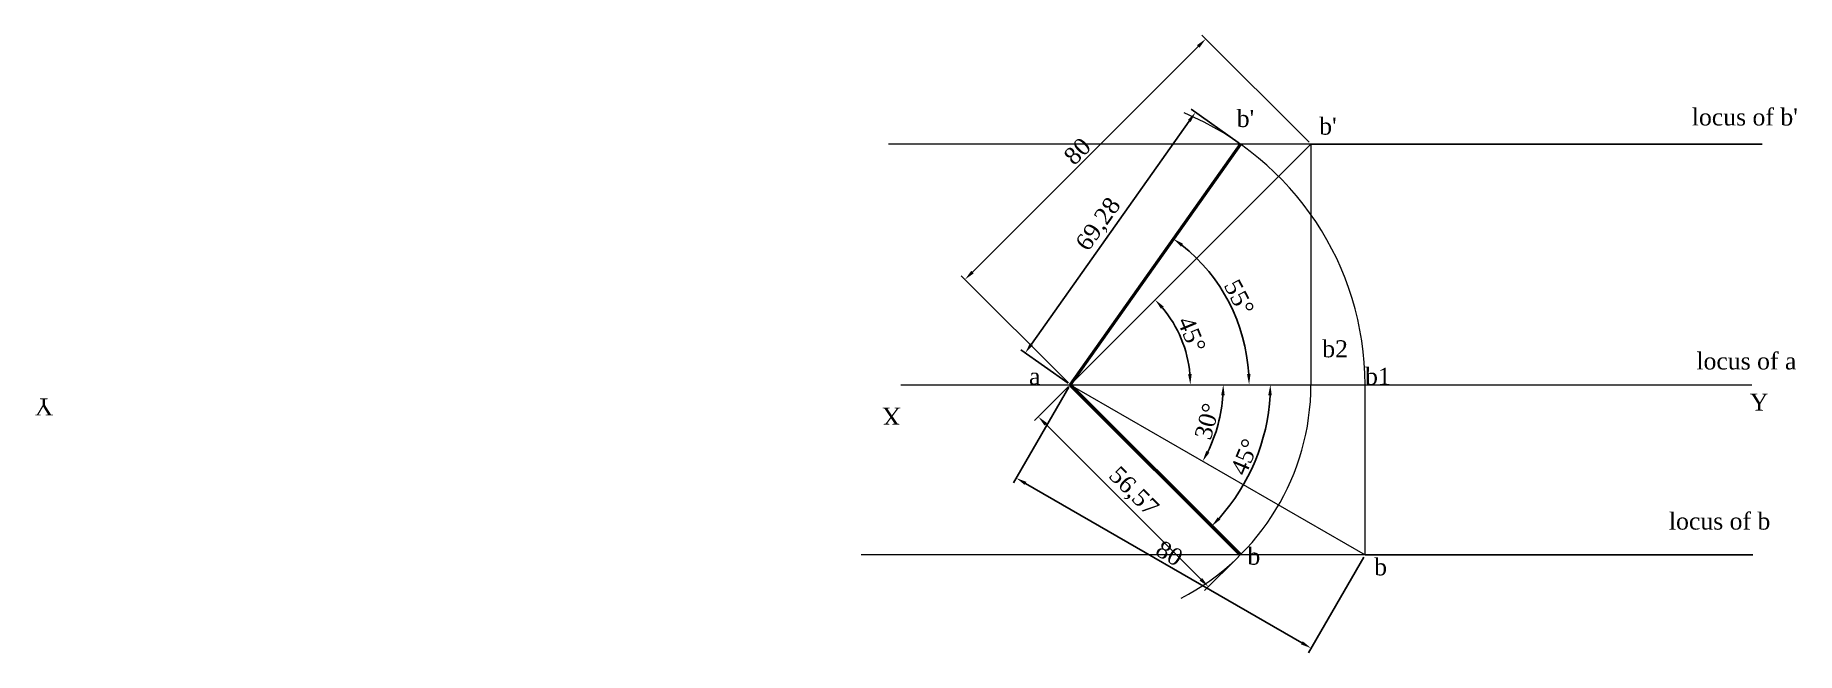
# Paper-space layout 'Layout7' of a CAD drawing. Header units: millimetres. Extents: x -175 to 239, y 23 to 168.
import ezdxf

# ---------------------------------------------------------------- set-up
doc = ezdxf.new("R2010")
doc.units = ezdxf.units.MM
for name, color, linetype, lineweight in [('Projection line', 5, 'Continuous', 5), ('Visible line', 250, 'Continuous', 50), ('X Y line', 1, 'Continuous', 15)]:
    doc.layers.add(name, color=color, linetype=linetype, lineweight=lineweight)
doc.styles.get("Standard").update_dxf_attribs({"font": 'times.ttf', "height": 4})
doc.dimstyles.new('ISO-25', dxfattribs={"dimtxt": 4, "dimasz": 2.5, "dimexe": 1.25, "dimexo": 0.625, "dimtad": 1, "dimtoh": 1, "dimtxsty": 'Standard', "dimcen": 2.5, "dimadec": 0, "dimazin": 0, "dimtfac": 1, "dimtmove": 0, "dimatfit": 3, "dimfxl": 1, "dimarcsym": 0})

# ---------------------------------------------------------------- blocks, each defined once
blk = doc.blocks.new('*D39')
at = {"layer": 'Defpoints', "color": 0, "transparency": 16777216}
for p in [(125.02, 142.29), (95.72, 93.02), (28.61, 85.72), (68.45, 85.72), (228.61, 85.72)]:
    blk.add_point(p, dxfattribs=at)
at = {"layer": 'Visible line', "color": 0, "lineweight": -2, "transparency": 16777216}
blk.add_arc((68.45, 85.72), 28.23, 5.0762, 39.9238, dxfattribs=at)
at = {"layer": 'Visible line', "color": 0, "transparency": 16777216}
for points in [[(89.79, 103.55), (90.41, 104.11), (88.41, 105.68)], [(96.98, 88.23), (96.15, 88.2), (96.68, 85.72)]]:
    blk.add_solid(points, dxfattribs=at)
at = {"layer": 'Visible line', "color": 0, "transparency": 16777216, "insert": (96.99, 97.54), "char_height": 4, "attachment_point": 5, "rotation": 292.5}
blk.add_mtext('45°', dxfattribs=at)
blk = doc.blocks.new('*D40')
at = {"layer": 'Defpoints', "color": 0, "transparency": 16777216}
for p in [(28.61, 85.72), (68.45, 85.72), (228.61, 85.72), (102.25, 73.42), (137.73, 45.72)]:
    blk.add_point(p, dxfattribs=at)
at = {"layer": 'Visible line', "color": 0, "lineweight": -2, "transparency": 16777216}
blk.add_arc((68.45, 85.72), 35.97, 333.9831, 356.0169, dxfattribs=at)
at = {"layer": 'Visible line', "color": 0, "transparency": 16777216}
for points in [[(103.92, 83.23), (104.75, 83.2), (104.42, 85.72)], [(101.14, 69.74), (100.41, 70.14), (99.6, 67.73)]]:
    blk.add_solid(points, dxfattribs=at)
at = {"layer": 'Visible line', "color": 0, "transparency": 16777216, "insert": (100.63, 77.1), "char_height": 4, "attachment_point": 5, "rotation": 75}
blk.add_mtext('30°', dxfattribs=at)
blk = doc.blocks.new('*D41')
at = {"layer": 'Defpoints', "color": 0, "transparency": 16777216}
for p in [(108.45, 142.29), (57.87, 93.2), (68.45, 85.72)]:
    blk.add_point(p, dxfattribs=at)
at = {"layer": 'Visible line', "color": 0, "lineweight": -2, "transparency": 16777216}
for p, q in [((107.94, 142.65), (96.85, 150.49)), ((96.42, 147.73), (59.31, 95.24)), ((67.94, 86.08), (56.85, 93.92))]:
    blk.add_line(p, q, dxfattribs=at)
at = {"layer": 'Visible line', "color": 0, "transparency": 16777216}
for points in [[(96.08, 147.97), (96.76, 147.49), (97.87, 149.77)], [(58.97, 95.48), (59.65, 95), (57.87, 93.2)]]:
    blk.add_solid(points, dxfattribs=at)
at = {"layer": 'Visible line', "color": 0, "transparency": 16777216, "insert": (75.32, 123.29), "char_height": 4, "attachment_point": 5, "rotation": 54.7356}
blk.add_mtext('69,28', dxfattribs=at)
blk = doc.blocks.new('*D42')
at = {"layer": 'Defpoints', "color": 0, "transparency": 16777216}
for p in [(100.28, 167.02), (125.02, 142.29), (68.45, 85.72)]:
    blk.add_point(p, dxfattribs=at)
at = {"layer": 'Visible line', "color": 0, "lineweight": -2, "transparency": 16777216}
for p, q in [((124.58, 142.73), (99.4, 167.91)), ((45.48, 112.22), (98.52, 165.26)), ((68.01, 86.16), (42.83, 111.34))]:
    blk.add_line(p, q, dxfattribs=at)
at = {"layer": 'Visible line', "color": 0, "transparency": 16777216}
for points in [[(98.22, 165.55), (98.81, 164.96), (100.28, 167.02)], [(45.19, 112.52), (45.78, 111.93), (43.71, 110.46)]]:
    blk.add_solid(points, dxfattribs=at)
at = {"layer": 'Visible line', "color": 0, "transparency": 16777216, "insert": (70.12, 140.62), "char_height": 4, "attachment_point": 5, "rotation": 45}
blk.add_mtext('80', dxfattribs=at)
blk = doc.blocks.new('*D43')
at = {"layer": 'Defpoints', "color": 0, "transparency": 16777216}
for p in [(68.45, 85.72), (137.73, 45.72), (125.06, 23.77)]:
    blk.add_point(p, dxfattribs=at)
at = {"layer": 'Visible line', "color": 0, "lineweight": -2, "transparency": 16777216}
for p, q in [((68.14, 85.18), (55.15, 62.68)), ((57.94, 62.52), (122.9, 25.02)), ((137.42, 45.18), (124.44, 22.68))]:
    blk.add_line(p, q, dxfattribs=at)
at = {"layer": 'Visible line', "color": 0, "transparency": 16777216}
for points in [[(58.15, 62.88), (57.74, 62.16), (55.78, 63.77)], [(123.1, 25.38), (122.69, 24.66), (125.06, 23.77)]]:
    blk.add_solid(points, dxfattribs=at)
at = {"layer": 'Visible line', "color": 0, "transparency": 16777216, "insert": (91.75, 46.07), "char_height": 4, "attachment_point": 5, "rotation": 330}
blk.add_mtext('80', dxfattribs=at)
blk = doc.blocks.new('*D44')
at = {"layer": 'Defpoints', "color": 0, "transparency": 16777216}
for p in [(68.45, 85.72), (108.45, 45.72), (100.93, 38.19)]:
    blk.add_point(p, dxfattribs=at)
at = {"layer": 'Visible line', "color": 0, "lineweight": -2, "transparency": 16777216}
for p, q in [((68.01, 85.28), (60.04, 77.31)), ((62.69, 76.42), (99.16, 39.96)), ((108.01, 45.28), (100.04, 37.31))]:
    blk.add_line(p, q, dxfattribs=at)
at = {"layer": 'Visible line', "color": 0, "transparency": 16777216}
for points in [[(62.99, 76.72), (62.4, 76.13), (60.93, 78.19)], [(99.45, 40.25), (98.86, 39.66), (100.93, 38.19)]]:
    blk.add_solid(points, dxfattribs=at)
at = {"layer": 'Visible line', "color": 0, "transparency": 16777216, "insert": (83.13, 60.39), "char_height": 4, "attachment_point": 5, "rotation": 315}
blk.add_mtext('56,57', dxfattribs=at)
blk = doc.blocks.new('*D45')
at = {"layer": 'Defpoints', "color": 0, "transparency": 16777216}
for p in [(108.45, 142.29), (108.37, 98.88), (28.61, 85.72), (68.45, 85.72), (228.61, 85.72)]:
    blk.add_point(p, dxfattribs=at)
at = {"layer": 'Visible line', "color": 0, "lineweight": -2, "transparency": 16777216}
blk.add_arc((68.45, 85.72), 42.03, 3.4088, 51.3268, dxfattribs=at)
at = {"layer": 'Visible line', "color": 0, "transparency": 16777216}
for points in [[(94.46, 118.2), (94.96, 118.86), (92.72, 120.03)], [(110.82, 88.23), (109.99, 88.2), (110.48, 85.72)]]:
    blk.add_solid(points, dxfattribs=at)
at = {"layer": 'Visible line', "color": 0, "transparency": 16777216, "insert": (108.14, 106.26), "char_height": 4, "attachment_point": 5, "rotation": 297.3678}
blk.add_mtext('55°', dxfattribs=at)
blk = doc.blocks.new('*D46')
at = {"layer": 'Defpoints', "color": 0, "transparency": 16777216}
for p in [(28.61, 85.72), (68.45, 85.72), (228.61, 85.72), (109.17, 62.21), (108.45, 45.72)]:
    blk.add_point(p, dxfattribs=at)
at = {"layer": 'Visible line', "color": 0, "lineweight": -2, "transparency": 16777216}
blk.add_arc((68.45, 85.72), 47.02, 318.0467, 356.9533, dxfattribs=at)
at = {"layer": 'Visible line', "color": 0, "transparency": 16777216}
for points in [[(114.99, 83.23), (115.82, 83.21), (115.47, 85.72)], [(103.72, 54), (103.12, 54.57), (101.7, 52.47)]]:
    blk.add_solid(points, dxfattribs=at)
at = {"layer": 'Visible line', "color": 0, "transparency": 16777216, "insert": (109.44, 68.74), "char_height": 4, "attachment_point": 5, "rotation": 67.5}
blk.add_mtext('45°', dxfattribs=at)

psp = doc.layouts.new('Layout7')

# ---------------------------------------------------------------- linework, layer by layer
at = {"layer": 'Projection line'}
for p, q in [((231.048, 142.286), (25.74, 142.286)), ((68.452, 85.717), (125.021, 142.286)), ((125.021, 142.286), (125.021, 85.717)), ((125.021, 142.286), (231.048, 142.286)), ((68.452, 85.717), (137.734, 45.717)), ((137.734, 45.717), (137.734, 85.717)), ((228.894, 45.717), (19.279, 45.717)), ((137.734, 45.717), (228.894, 45.717))]:
    psp.add_line(p, q, dxfattribs=at)
for radius, start, end in [(69.282, 360, 67.27738), (56.569, 297.45527, 360)]:
    psp.add_arc((68.452, 85.717), radius, start, end, dxfattribs=at)
at = {"layer": 'Visible line'}
for p, q in [((108.452, 142.286), (68.452, 85.717)), ((68.452, 85.717), (108.452, 45.717))]:
    psp.add_line(p, q, dxfattribs=at)
at = {"layer": 'X Y line'}
psp.add_line((28.611, 85.717), (228.611, 85.717), dxfattribs=at)

# ---------------------------------------------------------------- texts
at = {"layer": 'Visible line'}
for s, p in [("b'", (107.576, 146.319)), ("locus of b'", (214.537, 146.678)), ("b'", (126.958, 144.526)), ('b2', (127.676, 92.172)), ('locus of a', (215.614, 89.303)), ('a', (58.761, 85.717)), ('b1', (137.734, 85.717)), ('locus of b', (209.153, 51.651)), ('b', (110.088, 43.404)), ('b', (139.879, 40.894))]:
    psp.add_text(s, height=4, dxfattribs=at).set_placement(p)
at = {"layer": 'X Y line'}
psp.add_text('Y', height=4, dxfattribs=at).set_placement((228.176, 79.621))
for s, p in [('Y', (-170.595, 82.49)), ('X', (28.611, 80.339))]:
    psp.add_text(s, height=4, rotation=180, dxfattribs=at).set_placement(p)

# ---------------------------------------------------------------- dimensions: what is measured, and where the dimension line sits
at = {"layer": 'Visible line'}
for p1, p2, distance, picture, middle in [((68.452, 85.717), (125.021, 142.286), 34.985, '*D42', (70.118, 140.62)), ((108.452, 142.286), (68.452, 85.717), -12.965, '*D41', (75.321, 123.287)), ((68.452, 85.717), (137.734, 45.717), -25.346, '*D43', (91.75, 46.07)), ((68.452, 85.717), (108.452, 45.717), -10.645, '*D44', (83.129, 60.394))]:
    dim = psp.add_aligned_dim(p1=p1, p2=p2, distance=distance, dimstyle='ISO-25', dxfattribs=at)
    dim.commit()
    dim.dimension.update_dxf_attribs({"geometry": picture, "text_midpoint": middle})
for base, line1, line2, picture, middle in [((95.717, 93.023), ((68.452, 85.717), (125.021, 142.286)), ((28.611, 85.717), (228.611, 85.717)), '*D39', (96.988, 97.537)), ((108.366, 98.875), ((108.452, 142.286), (68.452, 85.717)), ((28.611, 85.717), (228.611, 85.717)), '*D45', (108.137, 106.26)), ((102.252, 73.415), ((28.611, 85.717), (228.611, 85.717)), ((68.452, 85.717), (137.734, 45.717)), '*D40', (100.626, 77.096)), ((109.173, 62.207), ((28.611, 85.717), (228.611, 85.717)), ((68.452, 85.717), (108.452, 45.717)), '*D46', (109.436, 68.741))]:
    dim = psp.add_angular_dim_2l(base=base, line1=line1, line2=line2, dimstyle='ISO-25', dxfattribs=at)
    dim.commit()
    dim.dimension.update_dxf_attribs({"geometry": picture, "text_midpoint": middle})

doc.saveas('drawing.dxf')
